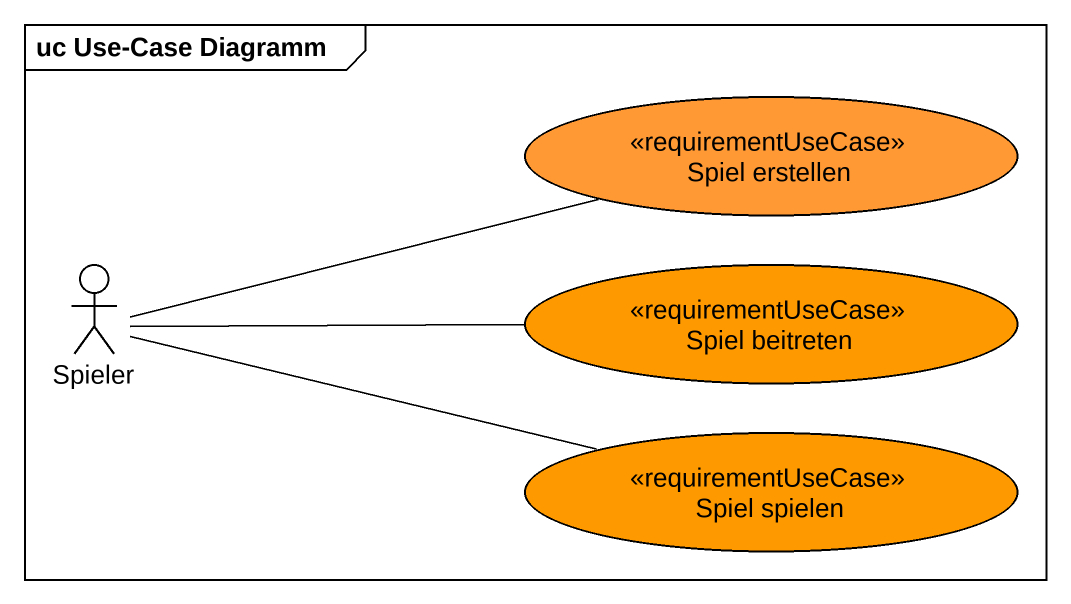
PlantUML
@startuml
mainframe uc Use-Case Diagramm
usecase "Spiel erstellen" as Spiel_erstellen <<requirementUseCase>> #FF9933
actor Spieler
usecase "Spiel beitreten" as Spiel_beitreten <<requirementUseCase>> #FF9900
usecase "Spiel spielen" as Spiel_spielen <<requirementUseCase>> #FF9900
Spieler -right- Spiel_erstellen
Spieler -right- Spiel_beitreten
Spieler -right- Spiel_spielen
@enduml
